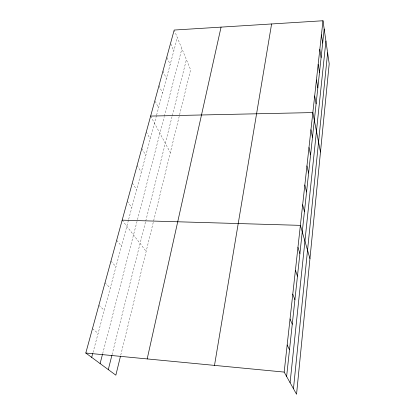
<?xml version="1.0" encoding="UTF-8"?>
<svg xmlns="http://www.w3.org/2000/svg" width="415" height="415" viewBox="0 0 415 415"><rect width="100%" height="100%" fill="white"/><g stroke="black" fill="none" stroke-linecap="round" stroke-linejoin="round"><path stroke-width="0.31" stroke-dasharray="2.08 1.56" d="M120.739 355.188L190.61 69.782L174.435 30.637M112.05 354.716L145.566 221.703M145.722 221.076L172.142 116.221M172.292 115.614L186.408 59.61M102.661 353.684L137.324 220.266M137.484 219.654L164.179 116.916M164.335 116.299L181.9 48.705M93.007 352.444L128.489 220.017M128.655 219.395L156.419 115.769M156.585 115.157L177.345 37.677M92.457 328.685L98.111 333.385M98.863 305.295L104.295 310.316M105.021 282.791L110.24 288.114M110.945 261.134L115.972 266.726M116.657 240.269L121.496 246.111M122.16 220.157L146.147 251.391M127.317 201.322L131.814 207.593M132.297 183.119L136.644 189.577M137.116 165.523L141.313 172.152M141.774 148.497L145.831 155.283M146.282 132.027L150.209 138.952M150.645 116.076L170.326 152.627M155.158 101.172L158.556 107.796M158.976 85.64L162.54 92.924M162.95 71.11L166.405 78.497M167.069 57.592L170.16 64.491M170.804 43.917L173.802 50.889"/><path stroke-width="0.62" d="M293.462 388.72L327.617 52.824M290.09 382.682L325.915 41.018M286.615 376.462L324.188 29.05M322.989 20.75L329.204 63.801L296.549 394.25L284.171 372.084L322.989 20.75L174.191 30.046L85.796 353.025L115.847 375.176L120.433 356.438M214.503 365.392L271.597 23.961M147.185 358.923L221.06 27.12M108.294 369.609L111.894 355.339M100.093 363.561L102.5 354.301M91.689 357.367L92.675 353.673M150.645 116.076L312.848 112.574L320.484 152.051M122.16 220.157L300.382 225.361L309.953 258.597M85.796 353.025L284.171 372.084M287.17 344.974L289.499 349.793M290.038 319.016L292.264 324.24M292.788 294.136L294.915 299.729M295.423 270.274L297.462 276.198M297.954 247.371L299.905 253.591M302.654 204.808L304.454 211.546M304.843 185.007L306.571 191.969M306.95 165.922L308.61 173.081M308.988 147.512L310.586 154.852M310.949 129.739L312.49 137.246M314.679 95.984L316.106 103.781M316.453 79.945L317.828 87.866M318.165 64.424L319.493 72.454M319.825 49.401L321.111 57.529M321.433 34.85L322.673 43.072"/></g></svg>
